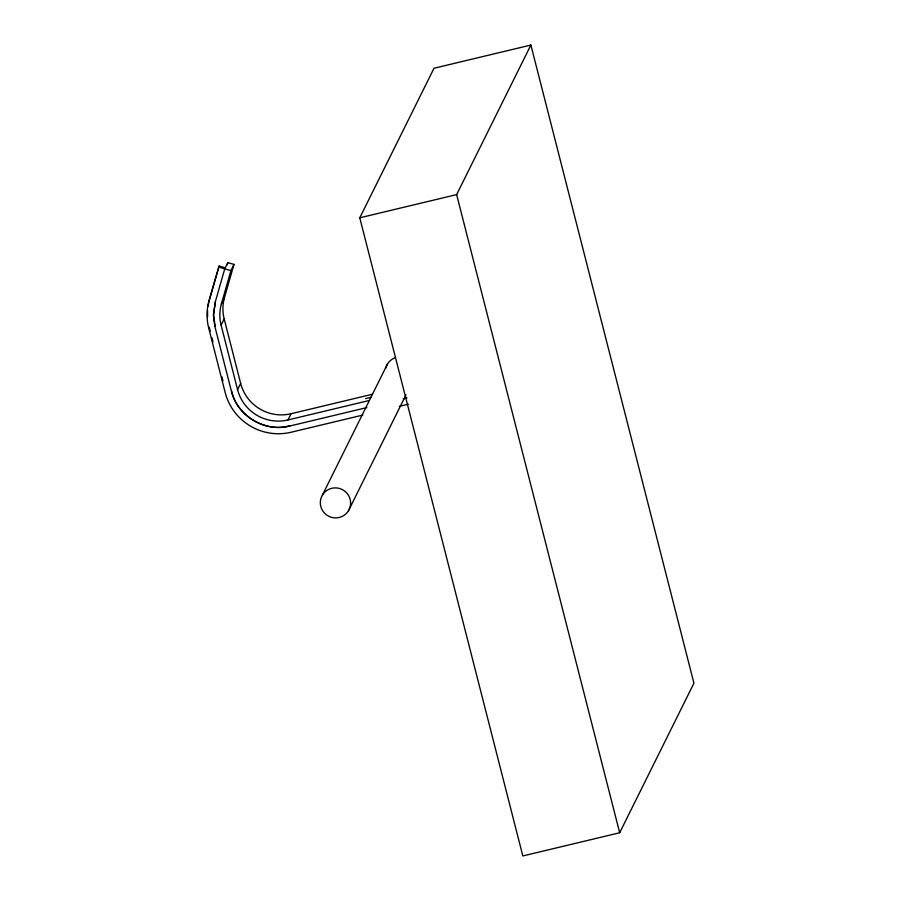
<?xml version="1.0" encoding="UTF-8"?>
<svg xmlns="http://www.w3.org/2000/svg" width="901" height="901" viewBox="0 0 901 901"><rect width="100%" height="100%" fill="white"/><g stroke="black" fill="none" stroke-linecap="round" stroke-linejoin="round"><path stroke-width="1.35" d="M225.25 267.845L219.101 266.054L209.1 300.337A54.387 53.564 26.4 0 0 208.728 328.133L225.205 392.599A54.387 53.564 26.4 0 0 291.113 432.243L362.799 415.079M219.101 266.054L209.595 299.335A54.387 53.564 26.4 0 0 208.12 306.16M227.243 264.703L227.84 262.619L233.978 264.41L224.473 297.69L221.387 303.919A41.592 40.962 26.4 0 0 221.105 325.171L237.571 389.637A41.592 40.962 26.4 0 0 287.971 419.956L369.128 400.517M221.387 303.919L230.893 270.627L233.978 264.41M227.84 262.619L224.754 268.836L215.238 302.128L213.458 315.913L214.922 326.658L231.388 391.113C237.222 415.992 264.838 432.548 289.536 426.094L366.831 407.59M215.44 301.734L213.447 314.348L215.114 326.263M221.105 325.171L224.191 318.954A41.592 40.962 26.4 0 1 224.473 297.69M231.58 390.73C236.58 415.654 265.48 432.976 289.728 425.711M237.571 389.637L240.657 383.421L224.191 318.954M359.769 217.805L434.012 68.251L530.88 45.05L693.928 683.195L619.685 832.749L522.828 855.95L359.769 217.805L456.638 194.616L530.88 45.05M287.971 419.956L291.057 413.728L372.214 394.3M322.434 495.054L387.486 364.004M348.484 510.721A15.193 14.968 26.4 0 0 335.656 487.88A15.193 14.968 26.4 0 0 322.243 510.067A15.193 14.968 26.4 0 0 348.484 510.721L406.024 394.796M365.648 398.614L371.043 397.318M403.31 398.85L407.015 397.96M399.312 406.328L408.344 404.166M218.616 267.056L230.893 270.627M456.638 194.616L619.685 832.749M209.223 327.142L210.26 331.174M211.972 337.886L212.996 341.918M221.928 376.832L222.952 380.864M291.057 413.728A41.592 40.962 26.4 0 1 240.657 383.421M207.635 316.724A54.387 53.564 26.4 0 1 207.647 310.834M385.752 368.261A15.193 14.968 26.4 0 1 395.483 357.618"/></g></svg>
